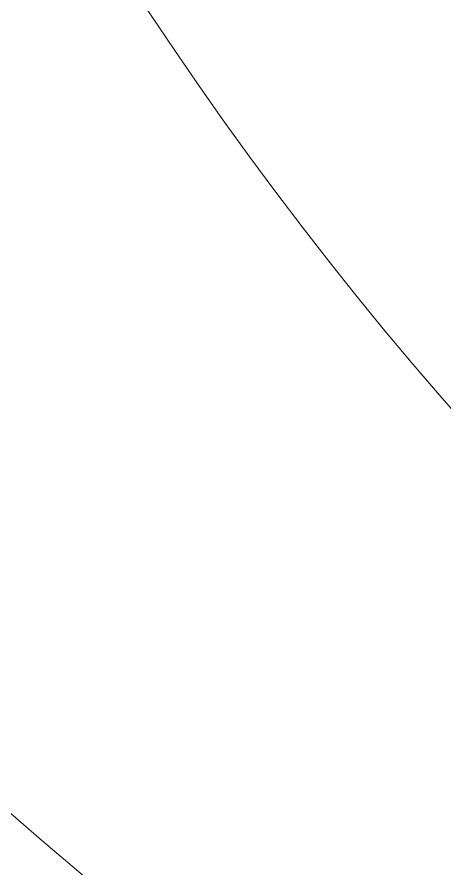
# Model space of a CAD drawing. Header units: inches. Extents: x 0.6 to 23.3, y -0.4 to 8.3.
# Drawn here: x 5.928 to 6.347, y 1.217 to 2.053 of the extents above; entities that cross this region are included whole.
import ezdxf

# ---------------------------------------------------------------- set-up
doc = ezdxf.new("R2010")
doc.units = ezdxf.units.IN
doc.header["$MEASUREMENT"] = 0
doc.layers.add('_U+0421_U+043B_U+043E_U+0439 1', color=7, linetype='Continuous')

msp = doc.modelspace()

# ---------------------------------------------------------------- linework, layer by layer
at = {"layer": '_U+0421_U+043B_U+043E_U+0439 1', "color": 1, "lineweight": 9, "true_color": 0xff0000}
for points in [[(6.07639, 6.72361), (4.55, 8.22778), (2.10139, 8.22639), (0.57639, 6.72361), (2.38889, 5.30139), (2.39028, 2.56806), (0.57639, 1.14306), (2.10278, -0.36111), (4.55139, -0.35972), (6.07639, 1.14306), (4.26389, 2.56667), (4.2625, 5.3), (6.07639, 6.72361)], [(9.02083, 0.45556), (7.06667, 0.45556), (5.47639, 2.04583), (5.47639, 4), (5.47639, 5.95417), (7.06667, 7.54444), (9.02083, 7.54444), (10.975, 7.54444), (12.56528, 5.95417), (12.56528, 4), (12.56528, 2.04583), (10.975, 0.45556), (9.02083, 0.45556)], [(9.02083, 6.99167), (7.37083, 6.99167), (6.02917, 5.65), (6.02917, 4), (6.02917, 2.35), (7.37083, 1.00833), (9.02083, 1.00833), (10.67083, 1.00833), (12.0125, 2.35), (12.0125, 4), (12.0125, 5.65), (10.67083, 6.99167), (9.02083, 6.99167)], [(9.02083, 1.2625), (7.51111, 1.2625), (6.28333, 2.49028), (6.28333, 4), (6.28333, 5.50972), (7.51111, 6.7375), (9.02083, 6.7375), (10.53056, 6.7375), (11.75833, 5.50972), (11.75833, 4), (11.75833, 2.49028), (10.53056, 1.2625), (9.02083, 1.2625)]]:
    msp.add_open_spline(points, degree=3, knots=[0, 0, 0, 0, 1, 1, 1, 2, 2, 2, 3, 3, 3, 4, 4, 4, 4], dxfattribs=at)

doc.saveas('drawing.dxf')
